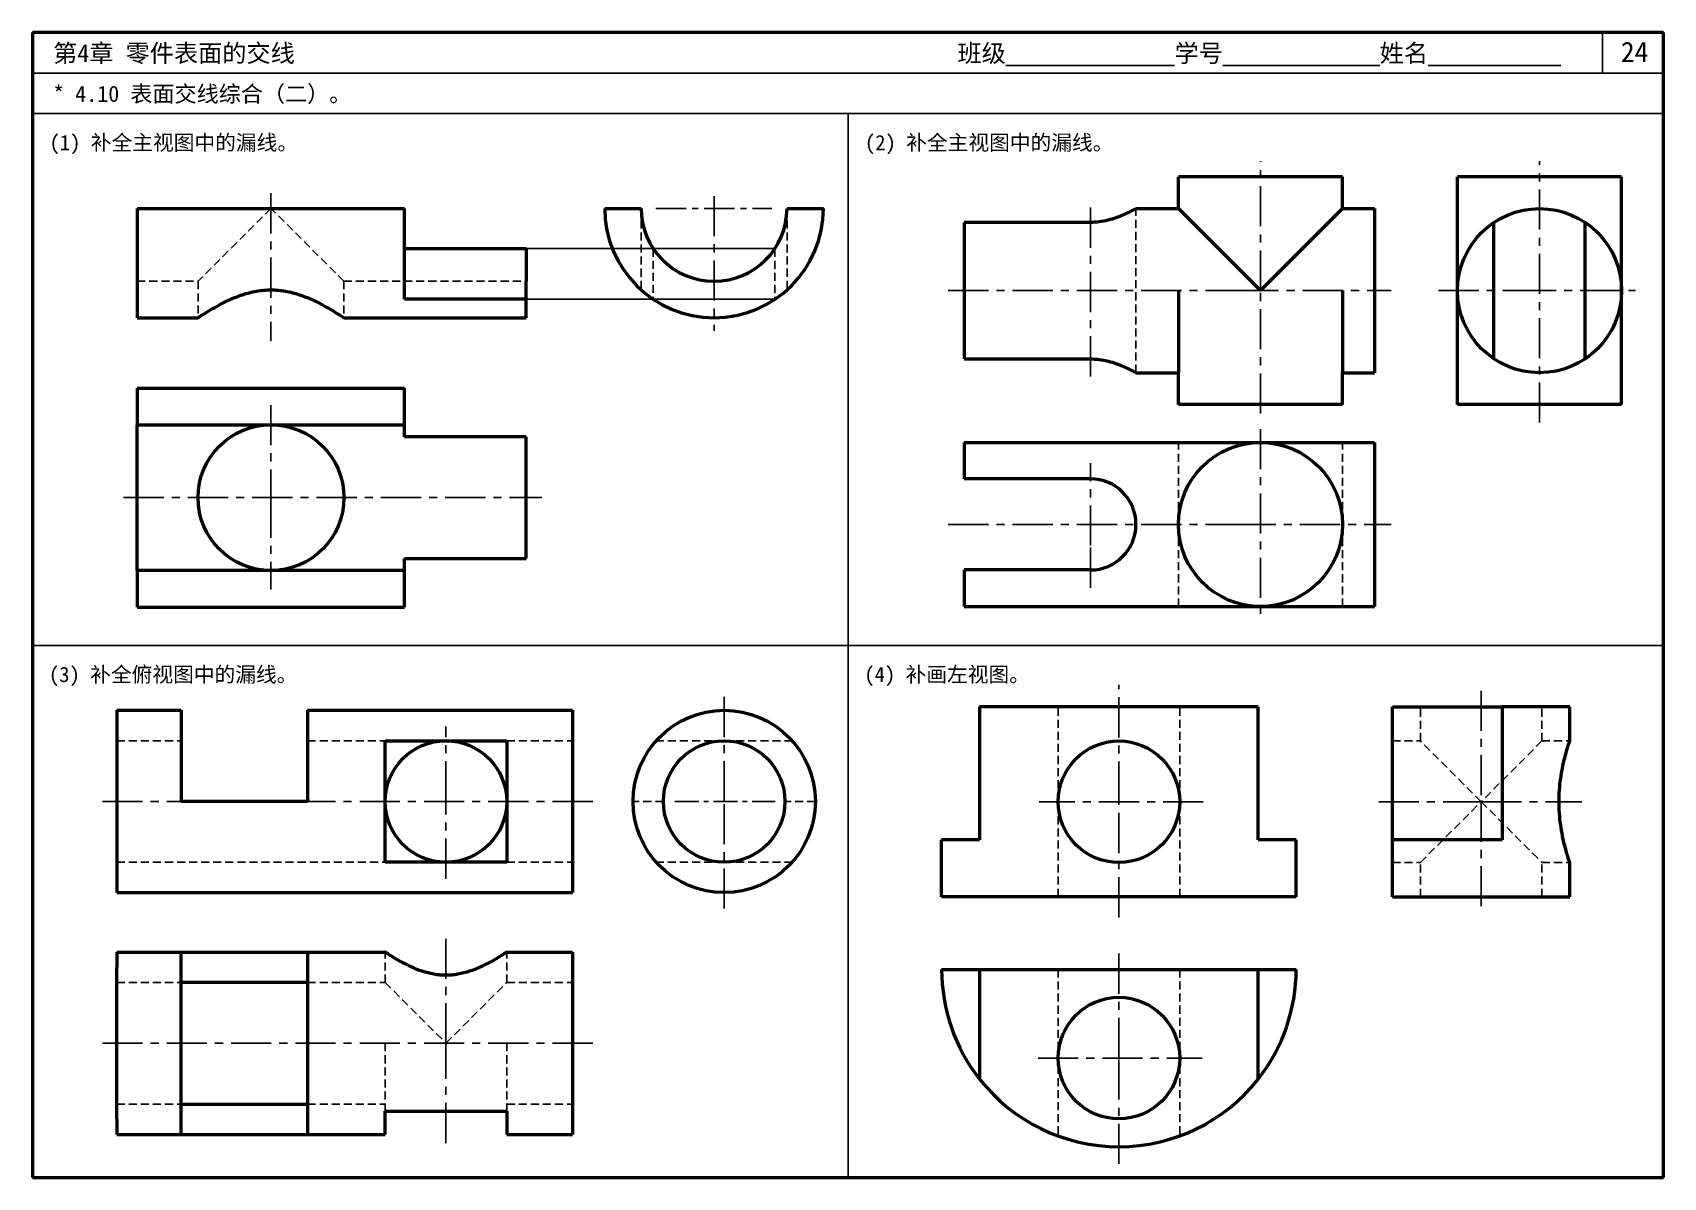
# Model space of a CAD drawing. Header units: millimetres. Extents: x 0 to 322, y 0 to 226.
import ezdxf

# ---------------------------------------------------------------- set-up
doc = ezdxf.new("R2010")
doc.units = ezdxf.units.MM
doc.header["$LTSCALE"] = 0.25
doc.linetypes.add('CENTER', pattern=[50.8, 31.75, -6.35, 6.35, -6.35])
doc.linetypes.add('HIDDEN', pattern=[9.525, 6.35, -3.175])
for name, color, linetype in [('点画线层', 7, 'CENTER'), ('答案', 1, 'Continuous'), ('虚线层', 7, 'HIDDEN')]:
    doc.layers.add(name, color=color, linetype=linetype)
doc.layers.add('粗实线层', color=7, linetype='Continuous', lineweight=50)
doc.styles.add('宋体', font='SimSun.ttf', dxfattribs={"height": 3.5})

msp = doc.modelspace()

# ---------------------------------------------------------------- linework, layer by layer
at = {"lineweight": 50}
for p, q in [((322, 226), (0, 226)), ((0, 226), (0, 0)), ((322, 0), (322, 226)), ((0, 0), (322, 0))]:
    msp.add_line(p, q, dxfattribs=at)
for p, q in [((310, 218), (310, 226)), ((322, 218), (0, 218)), ((322, 210), (0, 210)), ((161, 210), (161, 0)), ((192.83, 188.53), (183.94, 188.53)), ((192.83, 161.59), (183.94, 161.59)), ((0, 105), (322, 105))]:
    msp.add_line(p, q)
at = {"layer": '点画线层'}
for p, q in [((242.44, 175.06), (242.44, 200.65)), ((297.55, 149), (297.55, 200.65)), ((47.06, 194.29), (47.06, 165.17)), ((134.56, 193.73), (134.56, 167.1)), ((208.86, 158.11), (208.86, 192.57)), ((180.8, 175.06), (238.09, 175.06)), ((238.09, 175.06), (268.23, 175.06)), ((242.44, 150.79), (242.44, 175.06)), ((277.59, 175.06), (292.86, 175.06)), ((292.86, 175.06), (316.51, 175.06)), ((47.06, 152.47), (47.06, 134.19)), ((242.44, 147.74), (242.44, 109.84)), ((208.86, 124.73), (208.86, 140.97)), ((17.97, 134.19), (100.56, 134.19)), ((47.06, 134.19), (47.06, 116.09)), ((180.8, 128.91), (237.54, 128.91)), ((237.54, 128.91), (268.23, 128.91)), ((208.86, 116.39), (208.86, 124.73)), ((214.49, 74.16), (214.49, 97.21)), ((136.55, 74.21), (136.55, 95.5)), ((81.61, 74.21), (81.61, 88.99)), ((110.62, 74.21), (12.44, 74.21)), ((81.61, 58.95), (81.61, 74.21)), ((136.55, 53.07), (136.55, 74.21)), ((231.16, 74.16), (198.77, 74.16)), ((214.49, 51.31), (214.49, 74.16)), ((81.61, 26.48), (81.61, 47.1)), ((214.49, 23.55), (214.49, 45.41)), ((110.62, 26.48), (12.44, 26.48)), ((81.61, 6.77), (81.61, 26.48)), ((198.53, 23.55), (230.92, 23.55)), ((214.49, 2.65), (214.49, 23.55))]:
    msp.add_line(p, q, dxfattribs=at)
at = {"layer": '点画线层', "ltscale": 0.75}
msp.add_line((123.08, 191.31), (145.98, 191.31), dxfattribs=at)
at = {"layer": '点画线层', "ltscale": 0.6}
msp.add_line((126.81, 74.21), (146.63, 74.21), dxfattribs=at)
at = {"layer": '答案', "linetype": 'HIDDEN'}
for p, q in [((47.06, 191.31), (32.66, 176.91)), ((61.46, 176.91), (47.06, 191.31)), ((274.02, 86.16), (274.02, 92.91)), ((298.02, 86.16), (298.02, 92.91)), ((268.52, 86.16), (274.02, 86.16)), ((286.02, 74.16), (274.02, 86.16)), ((298.02, 86.16), (286.02, 74.16)), ((298.02, 86.16), (303.52, 86.16)), ((274.02, 62.16), (286.02, 74.16)), ((286.02, 74.16), (298.02, 62.16)), ((268.52, 62.16), (274.02, 62.16)), ((274.02, 55.41), (274.02, 62.16)), ((298.02, 55.41), (298.02, 62.16)), ((298.02, 62.16), (303.52, 62.16)), ((69.61, 38.48), (81.61, 26.48)), ((81.61, 26.48), (93.61, 38.48)), ((69.61, 26.48), (69.61, 13.06)), ((93.61, 26.48), (93.61, 13.06))]:
    msp.add_line(p, q, dxfattribs=at)
at = {"layer": '答案', "lineweight": 50}
for p, q in [((242.44, 175.06), (226.24, 191.26)), ((258.64, 191.26), (242.44, 175.06)), ((208.86, 188.53), (183.94, 188.53)), ((73.46, 173.35), (73.46, 186.6)), ((73.46, 183.35), (97.46, 183.35)), ((97.46, 183.35), (97.46, 176.91)), ((226.24, 175.06), (226.24, 158.86)), ((258.64, 175.06), (258.64, 158.86)), ((97.46, 173.35), (73.46, 173.35)), ((183.94, 161.59), (208.86, 161.59)), ((268.52, 66.66), (268.52, 92.91)), ((268.52, 92.91), (290.17, 92.91)), ((303.52, 92.91), (290.17, 92.91)), ((290.17, 92.91), (290.17, 66.66)), ((303.52, 86.16), (303.52, 92.91)), ((268.52, 55.41), (268.52, 66.66)), ((290.17, 66.66), (268.52, 66.66)), ((303.52, 55.41), (303.52, 62.16)), ((268.52, 55.41), (303.52, 55.41)), ((29.3, 8.48), (29.3, 44.48)), ((54.3, 44.48), (54.3, 8.48)), ((54.3, 38.48), (29.3, 38.48)), ((29.3, 14.48), (54.3, 14.48)), ((69.61, 8.48), (69.61, 13.06)), ((69.61, 13.06), (93.61, 13.06)), ((93.61, 13.06), (93.61, 8.48))]:
    msp.add_line(p, q, dxfattribs=at)
at = {"layer": '答案'}
for p, q in [((146.56, 183.35), (97.46, 183.35)), ((146.56, 173.35), (97.46, 173.35))]:
    msp.add_line(p, q, dxfattribs=at)
at = {"layer": '答案', "linetype": 'CENTER'}
for p, q in [((286.02, 96.08), (286.02, 74.16)), ((265.79, 74.16), (286.02, 74.16)), ((286.02, 74.16), (286.02, 52.23)), ((286.02, 74.16), (305.93, 74.16))]:
    msp.add_line(p, q, dxfattribs=at)
at = {"layer": '答案', "lineweight": 50}
for points, knots in [([(217.86, 191.26), (217.86, 191.26), (217.8, 191.22), (217.57, 191.1), (217.39, 191), (216.93, 190.76), (216.64, 190.61), (215.98, 190.29), (215.61, 190.12), (214.83, 189.79), (214.39, 189.61), (213.42, 189.27), (212.89, 189.11), (211.79, 188.83), (211.21, 188.72), (210.04, 188.56), (209.44, 188.53), (208.86, 188.53)], [-13.91609, -13.91609, -13.91609, -13.91609, -12.180459, -12.180459, -10.444827, -10.444827, -8.709195, -8.709195, -6.973564, -6.973564, -5.230173, -5.230173, -3.486782, -3.486782, -1.743391, -1.743391, 0, 0, 0, 0]), ([(32.66, 169.71), (32.66, 169.71), (32.75, 169.77), (33.13, 170.02), (33.42, 170.21), (34.16, 170.68), (34.62, 170.97), (35.67, 171.59), (36.26, 171.93), (37.5, 172.59), (38.21, 172.95), (39.75, 173.64), (40.58, 173.97), (42.34, 174.55), (43.27, 174.79), (44.68, 175.04), (45.16, 175.1), (46.11, 175.19), (46.59, 175.21), (47.53, 175.21), (48.01, 175.19), (48.96, 175.1), (49.44, 175.04), (50.85, 174.79), (51.78, 174.55), (53.53, 173.97), (54.37, 173.64), (55.91, 172.95), (56.62, 172.59), (57.86, 171.93), (58.45, 171.59), (59.5, 170.97), (59.95, 170.68), (60.7, 170.21), (60.99, 170.02), (61.37, 169.77), (61.46, 169.71), (61.46, 169.71)], [22.599773, 22.599773, 22.599773, 22.599773, 25.40912, 25.40912, 28.218466, 28.218466, 31.027813, 31.027813, 33.837159, 33.837159, 36.677756, 36.677756, 39.518353, 39.518353, 42.35895, 42.35895, 43.779248, 43.779248, 45.199547, 45.199547, 46.619845, 46.619845, 48.040144, 48.040144, 50.880741, 50.880741, 53.721338, 53.721338, 56.561935, 56.561935, 59.371281, 59.371281, 62.180628, 62.180628, 64.989974, 64.989974, 67.79932, 67.79932, 67.79932, 67.79932]), ([(208.86, 161.59), (209.44, 161.59), (210.04, 161.55), (211.21, 161.39), (211.79, 161.28), (212.89, 161.01), (213.42, 160.84), (214.39, 160.5), (214.83, 160.33), (215.61, 159.99), (215.98, 159.82), (216.64, 159.5), (216.93, 159.36), (217.39, 159.11), (217.57, 159.02), (217.8, 158.89), (217.86, 158.86), (217.86, 158.86)], [0, 0, 0, 0, 1.743391, 1.743391, 3.486782, 3.486782, 5.230173, 5.230173, 6.973564, 6.973564, 8.709195, 8.709195, 10.444827, 10.444827, 12.180459, 12.180459, 13.91609, 13.91609, 13.91609, 13.91609]), ([(303.52, 62.16), (303.52, 62.16), (303.5, 62.24), (303.39, 62.54), (303.31, 62.78), (303.12, 63.39), (303, 63.77), (302.74, 64.65), (302.61, 65.15), (302.34, 66.21), (302.21, 66.81), (301.95, 68.11), (301.82, 68.82), (301.62, 70.29), (301.54, 71.06), (301.43, 72.62), (301.4, 73.4), (301.4, 74.92), (301.43, 75.71), (301.54, 77.26), (301.62, 78.04), (301.82, 79.51), (301.95, 80.22), (302.21, 81.52), (302.34, 82.12), (302.61, 83.18), (302.74, 83.68), (303, 84.55), (303.12, 84.94), (303.31, 85.55), (303.39, 85.78), (303.5, 86.09), (303.52, 86.16), (303.52, 86.16)], [18.242156, 18.242156, 18.242156, 18.242156, 20.52183, 20.52183, 22.801503, 22.801503, 25.081177, 25.081177, 27.36085, 27.36085, 29.641716, 29.641716, 31.922581, 31.922581, 34.203447, 34.203447, 36.484312, 36.484312, 38.765177, 38.765177, 41.046043, 41.046043, 43.326908, 43.326908, 45.607774, 45.607774, 47.887447, 47.887447, 50.167121, 50.167121, 52.446794, 52.446794, 54.726468, 54.726468, 54.726468, 54.726468]), ([(81.61, 39.9), (81.22, 39.9), (80.82, 39.91), (80.03, 39.98), (79.63, 40.04), (78.45, 40.24), (77.68, 40.44), (76.22, 40.92), (75.52, 41.2), (74.24, 41.78), (73.65, 42.08), (72.61, 42.63), (72.12, 42.91), (71.25, 43.43), (70.87, 43.67), (70.25, 44.06), (70.01, 44.22), (69.69, 44.43), (69.61, 44.48), (69.61, 44.48)], [0, 0, 0, 0, 1.183582, 1.183582, 2.367164, 2.367164, 4.734328, 4.734328, 7.101492, 7.101492, 9.468656, 9.468656, 11.809778, 11.809778, 14.150901, 14.150901, 16.492023, 16.492023, 18.833145, 18.833145, 18.833145, 18.833145]), ([(93.61, 44.48), (93.61, 44.48), (93.54, 44.43), (93.22, 44.22), (92.98, 44.06), (92.36, 43.67), (91.98, 43.43), (91.1, 42.91), (90.62, 42.63), (89.58, 42.08), (88.99, 41.78), (87.71, 41.2), (87.01, 40.92), (85.55, 40.44), (84.78, 40.24), (83.6, 40.04), (83.2, 39.98), (82.41, 39.91), (82.01, 39.9), (81.61, 39.9)], [56.499434, 56.499434, 56.499434, 56.499434, 58.840556, 58.840556, 61.181678, 61.181678, 63.5228, 63.5228, 65.863922, 65.863922, 68.231086, 68.231086, 70.59825, 70.59825, 72.965414, 72.965414, 74.148996, 74.148996, 75.332578, 75.332578, 75.332578, 75.332578])]:
    msp.add_open_spline(points, degree=3, knots=knots, dxfattribs=at)
at = {"layer": '粗实线层'}
for p, q in [((258.64, 197.56), (226.24, 197.56)), ((226.24, 191.26), (226.24, 197.56)), ((258.64, 191.26), (258.64, 197.56)), ((313.75, 197.56), (281.35, 197.56)), ((281.35, 152.56), (281.35, 197.56)), ((313.75, 152.56), (313.75, 197.56)), ((20.66, 191.31), (20.66, 169.71)), ((20.66, 191.31), (73.46, 191.31)), ((73.46, 186.6), (73.46, 191.31)), ((112.96, 191.31), (120.16, 191.31)), ((148.96, 191.31), (156.16, 191.31)), ((217.86, 191.26), (226.24, 191.26)), ((258.64, 191.26), (264.94, 191.26)), ((264.94, 191.26), (264.94, 158.86)), ((183.94, 188.53), (183.94, 161.59)), ((288.55, 161.59), (288.55, 188.53)), ((306.55, 161.59), (306.55, 188.53)), ((97.46, 169.71), (97.46, 176.91)), ((20.66, 169.71), (32.66, 169.71)), ((61.46, 169.71), (97.46, 169.71)), ((217.86, 158.86), (226.24, 158.86)), ((226.24, 152.56), (226.24, 158.86)), ((258.64, 158.86), (264.94, 158.86)), ((258.64, 152.56), (258.64, 158.86)), ((20.66, 155.79), (73.46, 155.79)), ((20.66, 155.79), (20.66, 148.59)), ((73.46, 148.59), (73.46, 155.79)), ((258.64, 152.56), (226.24, 152.56)), ((313.75, 152.56), (281.35, 152.56)), ((20.66, 119.79), (20.66, 148.59)), ((20.66, 148.59), (47.06, 148.59)), ((47.06, 148.59), (73.46, 148.59)), ((73.46, 146.19), (73.46, 148.59)), ((97.46, 146.19), (73.46, 146.19)), ((97.46, 122.19), (97.46, 146.19)), ((183.94, 145.11), (183.94, 137.91)), ((183.94, 145.11), (264.94, 145.11)), ((264.94, 145.11), (264.94, 112.71)), ((208.86, 137.91), (183.94, 137.91)), ((20.66, 119.79), (20.66, 112.59)), ((47.06, 119.79), (20.66, 119.79)), ((73.46, 119.79), (47.06, 119.79)), ((73.46, 119.79), (73.46, 122.19)), ((73.46, 122.19), (97.46, 122.19)), ((73.46, 112.59), (73.46, 119.79)), ((183.94, 119.91), (183.94, 112.71)), ((208.86, 119.91), (183.94, 119.91)), ((183.94, 112.71), (264.94, 112.71)), ((20.66, 112.59), (73.46, 112.59)), ((16.61, 92.21), (16.61, 56.21)), ((16.61, 92.21), (29.3, 92.21)), ((29.3, 92.21), (29.3, 74.21)), ((54.3, 92.21), (54.3, 74.21)), ((54.3, 92.21), (106.61, 92.21)), ((106.61, 92.21), (106.61, 56.21)), ((241.99, 92.91), (186.99, 92.91)), ((186.99, 92.91), (186.99, 66.66)), ((241.99, 66.66), (241.99, 92.91)), ((69.61, 62.21), (69.61, 86.21)), ((69.61, 86.21), (93.61, 86.21)), ((93.61, 86.21), (93.61, 62.21)), ((54.3, 74.21), (29.3, 74.21)), ((179.49, 55.41), (179.49, 66.66)), ((186.99, 66.66), (179.49, 66.66)), ((249.49, 66.66), (241.99, 66.66)), ((249.49, 55.41), (249.49, 66.66)), ((93.61, 62.21), (69.61, 62.21)), ((16.61, 56.21), (106.61, 56.21)), ((249.49, 55.41), (179.49, 55.41)), ((16.61, 44.48), (16.61, 41.45)), ((16.61, 44.48), (69.61, 44.48)), ((93.61, 44.48), (106.61, 44.48)), ((106.61, 44.48), (106.61, 8.48)), ((16.61, 33.11), (16.61, 41.45)), ((179.49, 41.05), (186.99, 41.05)), ((186.99, 41.05), (241.99, 41.05)), ((186.99, 41.05), (186.99, 19.39)), ((241.99, 19.39), (241.99, 41.05)), ((241.99, 41.05), (249.49, 41.05)), ((16.61, 19.85), (16.61, 33.11)), ((16.61, 11.51), (16.61, 19.85)), ((16.61, 11.51), (16.61, 8.48)), ((16.61, 8.48), (69.61, 8.48)), ((93.61, 8.48), (106.61, 8.48))]:
    msp.add_line(p, q, dxfattribs=at)
for centre, radius in [((297.55, 175.06), 16.2), ((47.06, 134.19), 14.4), ((242.44, 128.91), 16.2), ((136.55, 74.21), 18), ((81.61, 74.21), 12), ((136.55, 74.21), 12), ((214.49, 74.16), 12), ((214.49, 23.55), 12)]:
    msp.add_circle(centre, radius, dxfattribs=at)
for centre, radius, start, end in [((134.56, 191.31), 21.6, 180, 0), ((134.56, 191.31), 14.4, 180, 0), ((208.86, 128.91), 9, 270, 90), ((214.49, 41.05), 35, 180, 218.2132), ((214.49, 41.05), 35, 321.7868, 0), ((214.49, 41.05), 35, 218.2132, 321.7868)]:
    msp.add_arc(centre, radius, start, end, dxfattribs=at)
at = {"layer": '虚线层'}
for p, q in [((120.16, 191.31), (120.16, 175.21)), ((148.96, 191.31), (148.96, 175.21)), ((217.86, 158.86), (217.86, 191.26)), ((122.56, 183.35), (122.56, 173.35)), ((146.56, 183.35), (146.56, 173.35)), ((20.66, 176.91), (32.66, 176.91)), ((32.66, 176.91), (32.66, 169.71)), ((61.46, 176.91), (61.46, 169.71)), ((61.46, 176.91), (97.46, 176.91)), ((226.24, 112.71), (226.24, 145.11)), ((258.64, 112.71), (258.64, 145.11)), ((202.49, 55.41), (202.49, 92.91)), ((226.49, 55.41), (226.49, 92.91)), ((16.61, 86.21), (29.3, 86.21)), ((54.3, 86.21), (69.61, 86.21)), ((93.61, 86.21), (106.61, 86.21)), ((136.55, 86.21), (123.13, 86.21)), ((136.55, 86.21), (149.96, 86.21)), ((124.55, 74.21), (118.55, 74.21)), ((154.55, 74.21), (148.55, 74.21)), ((16.61, 62.21), (69.61, 62.21)), ((93.61, 62.21), (106.61, 62.21)), ((136.55, 62.21), (123.13, 62.21)), ((136.55, 62.21), (149.96, 62.21)), ((69.61, 38.48), (69.61, 44.48)), ((93.61, 38.48), (93.61, 44.48)), ((202.49, 41.05), (202.49, 8.17)), ((226.49, 41.05), (226.49, 8.17)), ((16.61, 38.48), (29.3, 38.48)), ((54.3, 38.48), (69.61, 38.48)), ((93.61, 38.48), (106.61, 38.48)), ((16.61, 14.48), (29.3, 14.48)), ((54.3, 14.48), (69.61, 14.48)), ((93.61, 14.48), (106.61, 14.48))]:
    msp.add_line(p, q, dxfattribs=at)

# ---------------------------------------------------------------- texts
at = {"style": '宋体'}
for s, height, p in [('第4章 零件表面的交线', 3.5, (4.05, 220.19)), ('班级%%U              %%U学号%%U             %%U姓名%%U           ', 3.5, (182.61, 220.19)), ('24', 4, (313.6, 220.19)), ('* 4.10 表面交线综合（二）。', 3.2, (4.05, 212.32)), ('(1) 补全主视图中的漏线。', 3, (3.33, 202.79)), ('(2) 补全主视图中的漏线。', 3, (164.33, 202.79)), ('(3) 补全俯视图中的漏线。', 3, (3.21, 97.79)), ('(4) 补画左视图。', 3, (164.21, 97.79))]:
    msp.add_text(s, height=height, dxfattribs=at).set_placement(p)

doc.saveas('drawing.dxf')
